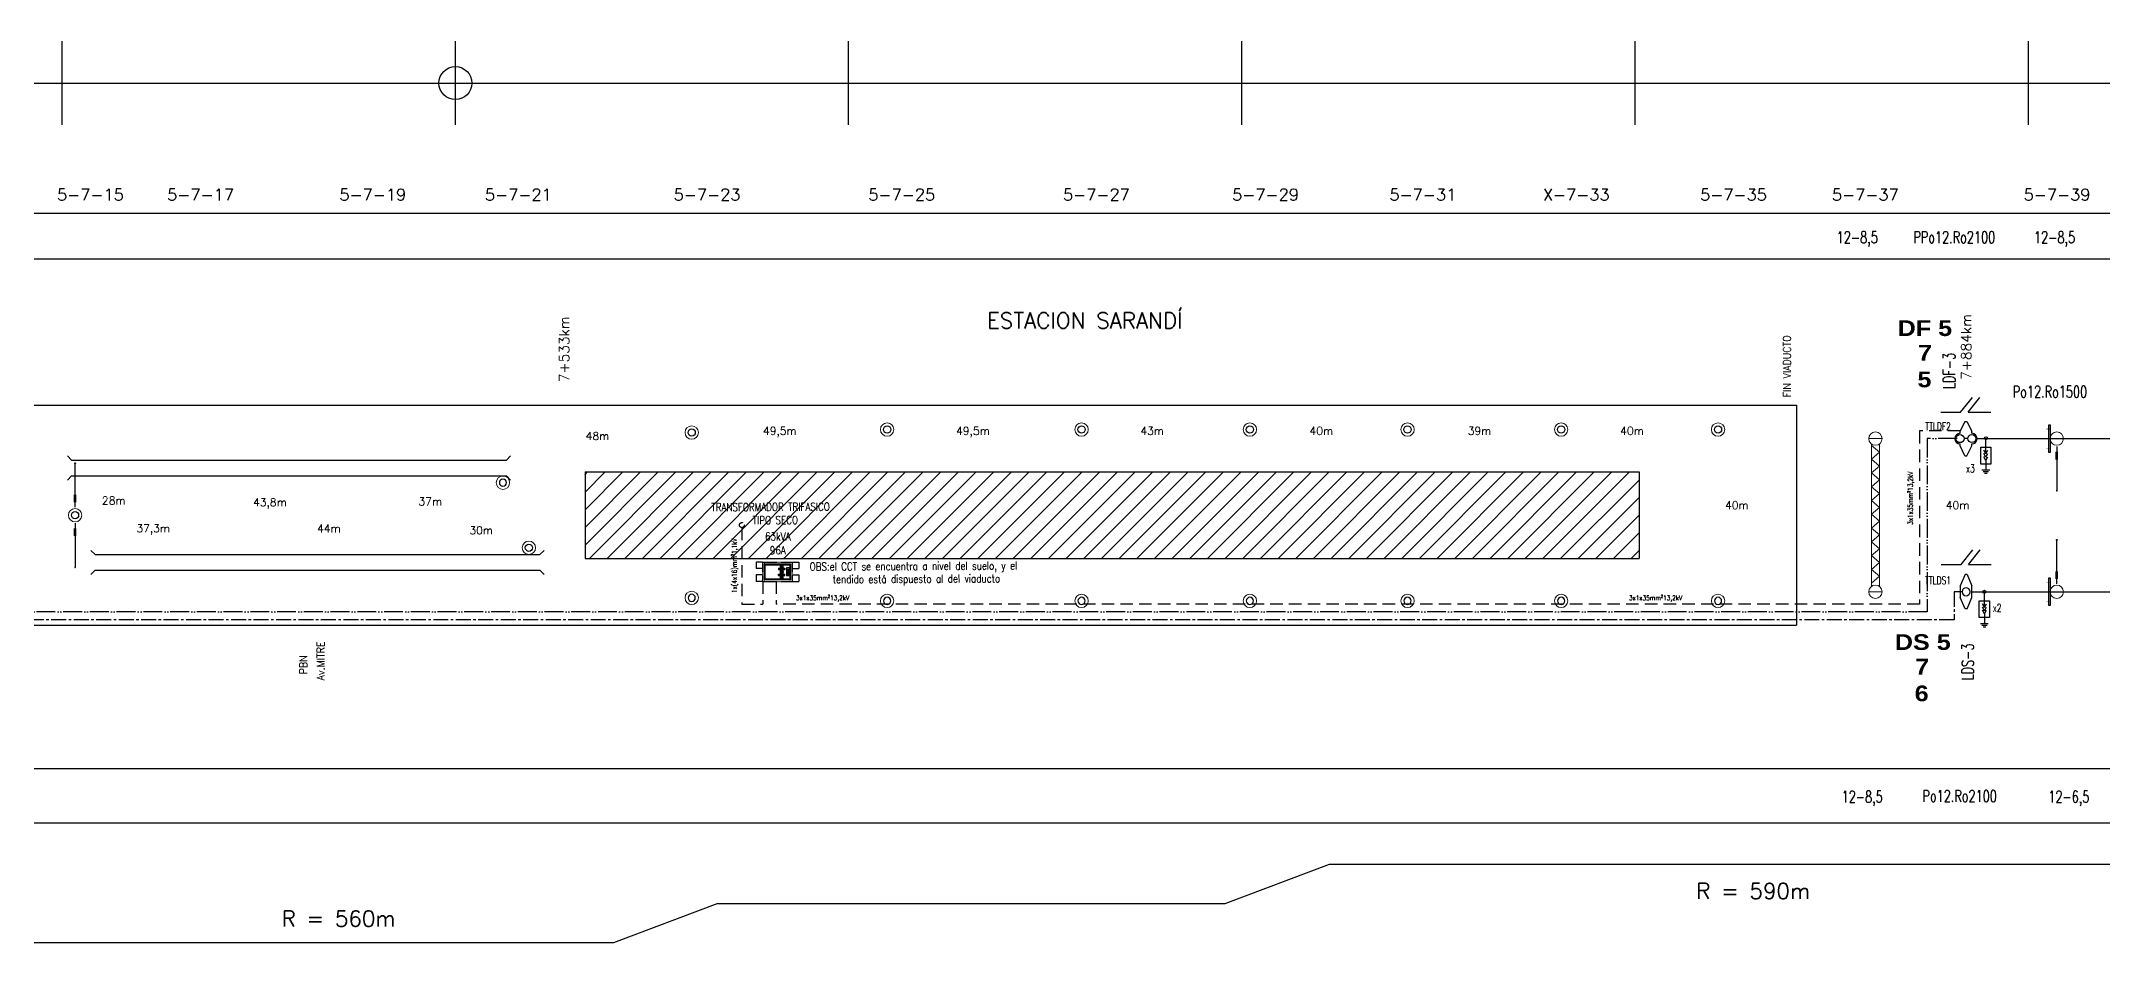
# Model space of a CAD drawing. Header units: millimetres. Extents: x 56 to 21898, y 218 to 1565.
# Drawn here: x 3463 to 3987, y 218 to 448 of the extents above; entities that cross this region are included whole.
import ezdxf
from ezdxf.enums import TextEntityAlignment as Align

# ---------------------------------------------------------------- set-up
doc = ezdxf.new("R2010")
doc.units = ezdxf.units.MM
for name, pattern in [('ACAD_ISO05W100', [33, 24, -3, 0, -3, 0, -3]), ('CENTER2', [28.575, 19.05, -3.175, 3.175, -3.175]), ('HIDDEN2', [4.7625, 3.175, -1.5875])]:
    doc.linetypes.add(name, pattern=pattern)
for name, color, linetype in [('Brazos', 9, 'Continuous'), ('Cable subt 1x300', 5, 'Continuous'), ('cable subt MT 2x1x35mm2', 1, 'Continuous'), ('Cruceta Fe', 42, 'Continuous'), ('Descargadores', 30, 'Continuous'), ('ESQUEMA', 7, 'Continuous'), ('LDF', 5, 'Continuous'), ('LDS', 1, 'Continuous'), ('longitud vano', 7, 'Continuous'), ('Nº de poste', 6, 'Continuous'), ('POSTES', 8, 'Continuous'), ('progresivas', 4, 'Continuous'), ('Pórticos', 9, 'Continuous'), ('Seccionamiento', 20, 'Continuous'), ('TEXTOS', 3, 'Continuous'), ('Textos catenaria', 7, 'Continuous')]:
    doc.layers.add(name, color=color, linetype=linetype)
doc.styles.add('ROMANS', font='romans.shx', dxfattribs={"width": 0.7})
doc.styles.add('SIMPLEX', font='simplex.shx', dxfattribs={"width": 0.75})
doc.styles.add('STYLE1', font='romans.shx')
doc.styles.add('TEXTO_SELLO', font='')
doc.styles.get('TEXTO_SELLO').set_extended_font_data('Arial Black', bold=True)

# ---------------------------------------------------------------- blocks, each defined once
blk = doc.blocks.new('Poste Hormigón')
at = {"layer": 'POSTES', "lineweight": 18}
blk.add_line((1.7, 0), (-1.7, 0), dxfattribs=at)
blk.add_circle((0, 0), 1.7, dxfattribs=at)
blk = doc.blocks.new('Brazo')
at = {"layer": 'Brazos'}
for p, q in [((0, 0.2), (0, -10.98)), ((-0.3, -1.23), (0.3, -1.23)), ((-0.3, -1.43), (0.3, -1.43)), ((-0.3, -1.64), (0.3, -1.64)), ((-0.3, -1.84), (0.3, -1.84)), ((-0.3, -2.04), (0.3, -2.04)), ((-0.3, -2.25), (0.3, -2.25)), ((-0.3, -2.45), (0.3, -2.45)), ((-0.3, -2.66), (0.3, -2.66)), ((-0.3, -2.86), (0.3, -2.86))]:
    blk.add_line(p, q, dxfattribs=at)
for start, end in [(37.0199, 217.0199), (217.0199, 37.0199)]:
    blk.add_arc((0, -10.98), 0.102, start, end, dxfattribs=at)
blk = doc.blocks.new('Cruceta Fe')
at = {"layer": 'Cruceta Fe', "const_width": 0.1}
for points in [[(-0.92, 2.45), (0, 2.45)], [(-0.92, 0), (0, 0)], [(-0.92, -2.45), (0, -2.45)]]:
    blk.add_lwpolyline(points, dxfattribs=at)
at = {"layer": 'Cruceta Fe'}
blk.add_lwpolyline([(-0.35, 3.52), (0, 3.52), (0, -3.52), (-0.35, -3.52)], close=True, dxfattribs=at)
blk = doc.blocks.new('Cruceta Fe 1')
at = {"layer": 'Cruceta Fe', "const_width": 0.1}
for points in [[(-0.92, 2.45), (0, 2.45)], [(-0.92, -2.45), (0, -2.45)]]:
    blk.add_lwpolyline(points, dxfattribs=at)
at = {"layer": 'Cruceta Fe'}
blk.add_lwpolyline([(-0.35, 3.52), (0, 3.52), (0, -3.52), (-0.35, -3.52)], close=True, dxfattribs=at)
blk = doc.blocks.new('Viga canasto')
at = {"layer": 'Pórticos', "lineweight": 20}
for p, q in [((-1, -1.37), (-1, -37.58)), ((-1, -1.73), (-1, -37.58)), ((-1, -1.73), (1, -3.48)), ((-1, -5.23), (1, -3.48)), ((-1, -5.23), (1, -6.99)), ((1, -1.37), (1, -37.58)), ((1, -1.37), (1, -37.58)), ((-1, -8.74), (1, -6.99)), ((-1, -8.74), (1, -10.49)), ((-1, -12.24), (1, -10.49)), ((-1, -12.24), (1, -13.99)), ((-1, -15.74), (1, -13.99)), ((-1, -15.74), (1, -17.49)), ((-1, -19.25), (1, -17.49)), ((-1, -19.25), (1, -21)), ((-1, -22.75), (1, -21)), ((-1, -22.75), (1, -24.5)), ((-1, -26.25), (1, -24.5)), ((-1, -26.25), (1, -28)), ((-1, -29.75), (1, -28)), ((-1, -29.75), (1, -31.51)), ((-1, -33.26), (1, -31.51)), ((-1, -33.26), (1, -35.01)), ((-1, -36.76), (1, -35.01))]:
    blk.add_line(p, q, dxfattribs=at)
blk = doc.blocks.new('Poste metálico')
at = {"layer": 'POSTES', "lineweight": 18}
blk.add_circle((0, 0), 1.7, dxfattribs=at)
at = {"layer": 'POSTES'}
blk.add_circle((0, 0), 0.912, dxfattribs=at)
blk = doc.blocks.new('Retención LDF')
at = {"layer": 'POSTES'}
for p, q in [((-0.174, 0.28), (-0.152, 0.36)), ((0.153, 0.704), (-0.152, 0.36)), ((0.077, -0.021), (-0.077, 0.021)), ((0.153, 0.704), (0.231, 0.682)), ((0.231, 0.682), (0.316, 0.23)), ((0.293, 0.151), (0.316, 0.23)), ((-0.316, -0.23), (-0.293, -0.151)), ((-0.231, -0.682), (-0.316, -0.23)), ((-0.231, -0.682), (-0.153, -0.704)), ((-0.153, -0.704), (0.152, -0.36)), ((0.152, -0.36), (0.174, -0.28))]:
    blk.add_line(p, q, dxfattribs=at)
for centre in [(-0.239, 0.066), (0.239, -0.066)]:
    blk.add_circle(centre, 0.168, dxfattribs=at)
for centre, start, end in [((-0.234, 0.065), 74.50538, 254.50538), ((0.234, -0.065), 254.50538, 74.50538)]:
    blk.add_arc(centre, 0.223, start, end, dxfattribs=at)
blk = doc.blocks.new('Descargador')
at = {"color": 30}
for p, q in [((0, -3.83), (0, 0)), ((0, -3.98), (-0.53, -3.07)), ((0, -4.81), (-0.53, -3.9)), ((0, -5.63), (-0.53, -4.72)), ((0, -3.98), (0.53, -3.07)), ((0, -4.81), (0.53, -3.9)), ((0, -5.63), (0.53, -4.72))]:
    blk.add_line(p, q, dxfattribs=at)
at = {"layer": 'Descargadores', "color": 30}
for p, q in [((-0.99, -8.06), (0.99, -8.06)), ((-0.67, -8.48), (0.67, -8.48)), ((-0.35, -8.92), (0.35, -8.92)), ((0, -5.63), (0, -8.06))]:
    blk.add_line(p, q, dxfattribs=at)
blk.add_lwpolyline([(-1.31, -2.27), (1.31, -2.27), (1.31, -6.57), (-1.31, -6.57)], close=True, dxfattribs=at)
blk.add_circle((0, 0), 0.381, dxfattribs=at)
blk = doc.blocks.new('Retención LDS')
at = {"layer": 'POSTES'}
for p, q in [((-0.24, 4.36), (-1.47, 1.47)), ((-1.47, -1.47), (-1.47, 1.47)), ((-0.24, 4.36), (0.25, 4.36)), ((0.25, 4.36), (1.48, 1.47)), ((1.48, 1.47), (1.48, -1.47)), ((-0.24, -4.38), (-1.47, -1.47)), ((-0.24, -4.38), (0.25, -4.38)), ((0.25, -4.38), (1.48, -1.47))]:
    blk.add_line(p, q, dxfattribs=at)
blk.add_circle((0, 0), 1.02, dxfattribs=at)
blk = doc.blocks.new('Seccionador')
at = {"layer": 'Seccionamiento'}
for p, q in [((-5.05, 0), (0, 0)), ((0, 0), (2.99, 3.7)), ((1.89, 0), (4.88, 3.7)), ((1.89, 0), (7.65, 0))]:
    blk.add_line(p, q, dxfattribs=at)

msp = doc.modelspace()

# ---------------------------------------------------------------- hatches: boundary and pattern name
h = msp.add_hatch()
h.set_pattern_fill('ANSI31', color=8, style=0)
h.set_pattern_definition([(45, (-171.9055, -750.557), (-2.245064, 2.245064), [])])
h.paths.add_polyline_path([(3601.1506, 338.0418), (3601.1506, 316.0418), (3869.1506, 316.0418), (3869.1506, 338.0418)])

# ---------------------------------------------------------------- linework, layer by layer
for p, q in [((3468.1506, 426.3383), (3468.1506, 447.6025)), ((3568.1506, 426.3383), (3568.1506, 447.6025)), ((3668.1506, 426.3383), (3668.1506, 447.6025)), ((3768.1506, 426.3383), (3768.1506, 447.6025)), ((3868.1506, 426.3383), (3868.1506, 447.6025)), ((3968.1506, 426.3383), (3968.1506, 447.6025)), ((68.1506, 436.9704), (21897.5602, 436.9704)), ((68.1506, 403.8502), (21897.5602, 403.8502)), ((68.1506, 392.2176), (21897.5602, 392.2176)), ((2068.2112, 355.0418), (3601.1506, 355.0418)), ((3601.1506, 355.0418), (3909.1506, 355.0418)), ((3909.1506, 355.0418), (3909.1506, 299.0418)), ((3470.5559, 341.0418), (3469.4952, 342.1024)), ((3470.5559, 341.0418), (3581.1453, 341.0418)), ((3581.1453, 341.0418), (3582.2059, 342.1024)), ((3470.5559, 337.0418), (3469.4952, 335.9811)), ((3470.5559, 337.0418), (3581.1453, 337.0418)), ((3581.1453, 337.0418), (3582.2059, 335.9811)), ((3601.1506, 338.0418), (3601.1506, 316.0418)), ((3601.1506, 338.0418), (3869.1506, 338.0418)), ((3869.1506, 338.0418), (3869.1506, 316.0418)), ((3476.5559, 317.0418), (3475.4952, 318.1024)), ((3476.5559, 317.0418), (3589.6453, 317.0418)), ((3589.6453, 317.0418), (3590.7059, 318.1024)), ((3601.1506, 316.0418), (3869.1506, 316.0418)), ((3476.5559, 313.0418), (3475.4952, 311.9811)), ((3476.5559, 313.0418), (3589.6453, 313.0418)), ((3589.6453, 313.0418), (3590.7059, 311.9811)), ((2068.2112, 299.0418), (3869.1506, 299.0418)), ((3869.1506, 299.0418), (3909.1506, 299.0418)), ((68.1506, 262.6383), (21897.5602, 262.6383)), ((68.1506, 248.8066), (21897.5602, 248.8066)), ((3763.8537, 228.284), (3790.4437, 238.284)), ((3790.4437, 238.284), (3990.704, 238.284)), ((3634.9294, 228.284), (3608.3394, 218.284)), ((3634.9294, 228.284), (3763.8537, 228.284)), ((3608.3394, 218.284), (3458.4293, 218.284))]:
    msp.add_line(p, q)
at = {"color": 4, "linetype": 'HIDDEN2'}
for p, q in [((3640.9996, 323.8991), (3640.9996, 304.3873)), ((3646.36, 310.2141), (3646.36, 304.3873))]:
    msp.add_line(p, q, dxfattribs=at)
at = {"color": 3}
for p, q in [((3644.5965, 315.0973), (3644.5965, 313.4696)), ((3646.2242, 315.0973), (3644.5965, 315.0973)), ((3653.8204, 315.0973), (3655.4481, 315.0973)), ((3655.4481, 315.0973), (3655.4481, 313.4696)), ((3646.2242, 313.4696), (3644.5965, 313.4696)), ((3644.5965, 311.8418), (3644.5965, 310.2141)), ((3646.2242, 311.8418), (3644.5965, 311.8418)), ((3646.2242, 310.2141), (3644.5965, 310.2141)), ((3653.8204, 313.4696), (3655.4481, 313.4696)), ((3653.8204, 311.8418), (3655.4481, 311.8418)), ((3653.8204, 310.2141), (3655.4481, 310.2141)), ((3655.4481, 311.8418), (3655.4481, 310.2141))]:
    msp.add_line(p, q, dxfattribs=at)
at = {"color": 3, "linetype": 'HIDDEN2', "ltscale": 0.05}
for p, q in [((3646.2242, 315.0973), (3653.8204, 315.0973)), ((3646.2242, 315.0973), (3646.2242, 310.2141)), ((3653.8204, 315.0973), (3653.8204, 310.2141)), ((3646.2242, 310.2141), (3653.8204, 310.2141))]:
    msp.add_line(p, q, dxfattribs=at)
at = {"color": 11}
for p, q in [((3646.8346, 314.704), (3646.6583, 314.704)), ((3646.6583, 314.704), (3646.6583, 310.6075)), ((3646.8346, 314.704), (3646.8346, 310.6075)), ((3646.8346, 314.6361), (3653.21, 314.6361)), ((3653.21, 314.704), (3653.21, 310.6075)), ((3653.21, 314.704), (3653.3863, 314.704)), ((3653.3863, 314.704), (3653.3863, 310.6075)), ((3646.6583, 310.6075), (3646.8346, 310.6075)), ((3646.8346, 314.4598), (3653.21, 314.4598)), ((3646.8346, 310.8516), (3653.21, 310.8516)), ((3646.8346, 310.6753), (3653.21, 310.6753)), ((3650.3343, 313.6052), (3650.7412, 313.6052)), ((3650.3343, 313.6052), (3650.3343, 313.2661)), ((3650.3343, 313.5835), (3650.7418, 313.5835)), ((3650.3343, 313.2878), (3650.8294, 313.2878)), ((3650.3343, 313.2661), (3650.8294, 313.2661)), ((3650.3343, 312.0453), (3650.8294, 312.0453)), ((3650.3343, 311.7062), (3650.3343, 312.0453)), ((3650.3343, 312.0236), (3650.8294, 312.0236)), ((3650.3343, 311.7279), (3650.7418, 311.7279)), ((3650.3343, 311.7062), (3650.7412, 311.7062)), ((3650.8294, 311.028), (3650.8294, 314.2835)), ((3650.8294, 314.2835), (3650.9786, 314.2835)), ((3650.8294, 311.028), (3650.9786, 311.028)), ((3650.9786, 311.028), (3650.9786, 314.2835)), ((3650.9786, 313.7816), (3651.3177, 313.7816)), ((3650.9786, 311.5298), (3651.3177, 311.5298)), ((3651.3177, 311.028), (3651.3177, 314.2835)), ((3651.4669, 314.2835), (3651.3177, 314.2835)), ((3651.4669, 311.028), (3651.3177, 311.028)), ((3651.4669, 311.028), (3651.4669, 314.2835)), ((3651.4669, 313.2878), (3651.962, 313.2878)), ((3651.4669, 313.2661), (3651.962, 313.2661)), ((3651.4669, 312.0453), (3651.962, 312.0453)), ((3651.4669, 312.0236), (3651.962, 312.0236)), ((3651.5545, 313.5835), (3651.962, 313.5835)), ((3651.5545, 311.7279), (3651.962, 311.7279)), ((3651.5551, 313.6052), (3651.962, 313.6052)), ((3651.5551, 311.7062), (3651.962, 311.7062)), ((3651.962, 313.6052), (3651.962, 313.2661)), ((3651.962, 311.7062), (3651.962, 312.0453)), ((3652.3283, 313.6812), (3652.3283, 311.6302)), ((3653.0743, 313.6812), (3652.3283, 313.6812)), ((3653.0743, 311.6302), (3652.3283, 311.6302)), ((3653.0743, 313.6812), (3653.0743, 311.6302)), ((3653.21, 310.6075), (3653.3863, 310.6075))]:
    msp.add_line(p, q, dxfattribs=at)
at = {"color": 6, "linetype": 'HIDDEN2'}
msp.add_line((3649.7296, 310.2141), (3649.7296, 304.3873), dxfattribs=at)
msp.add_lwpolyline([(3950.8256, 348.4803), (3940.4623, 348.4803), (3940.4623, 304.3873), (3649.7296, 304.3873)], dxfattribs=at)
at = {"color": 5}
msp.add_lwpolyline([(3652.9387, 313.2661), (3652.5318, 313.2661), (3652.5318, 312.0453), (3652.9387, 312.0453)], close=True, dxfattribs=at)
at = {"color": 4, "linetype": 'HIDDEN2'}
msp.add_lwpolyline([(3640.9996, 304.3873), (3646.36, 304.3873)], dxfattribs=at)
msp.add_circle((3568.1506, 436.9704), 4.1956)
msp.add_circle((3640.9996, 324.5306), 0.6314, dxfattribs=at)
at = {"color": 11}
for centre, start, end in [((3651.1482, 313.6052), 141.566794, 218.433206), ((3651.1482, 312.6557), 141.566794, 218.433206), ((3651.1482, 311.7062), 141.566794, 218.433206), ((3651.1482, 313.6052), 65.375682, 114.624318), ((3651.1482, 311.7062), 245.375682, 294.624318), ((3651.1482, 313.6052), 321.566794, 38.433206), ((3651.1482, 312.6557), 321.566794, 38.433206), ((3651.1482, 311.7062), 321.566794, 38.433206)]:
    msp.add_arc(centre, 0.4069, start, end, dxfattribs=at)
at = {"layer": 'Cable subt 1x300', "linetype": 'ACAD_ISO05W100', "ltscale": 0.2}
msp.add_lwpolyline([(3950.035, 346.5185), (3942.4241, 346.5185), (3942.4241, 302.4254), (1920.8274, 302.4254), (1920.8274, 346.5185), (1917.5822, 346.5185)], dxfattribs=at)
at = {"layer": 'cable subt MT 2x1x35mm2', "linetype": 'CENTER2', "ltscale": 0.2}
msp.add_lwpolyline([(3951.3639, 307.5596), (3949.2661, 307.5596), (3949.2661, 300.4636), (1918.596, 300.4636), (1918.596, 307.565), (1916.2171, 307.565)], dxfattribs=at)
at = {"layer": 'LDF'}
msp.add_line((3955.0822, 346.5185), (5771.719, 346.5185), dxfattribs=at)
at = {"layer": 'LDS'}
msp.add_line((3953.7596, 307.565), (5773.0326, 307.565), dxfattribs=at)

# ---------------------------------------------------------------- block references
at = {"layer": 'Brazos'}
for p in [(3975.3504, 344.2785), (3471.4504, 324.8018)]:
    msp.add_blockref('Brazo', p, dxfattribs=at)
at = {"layer": 'Brazos', "xscale": -1, "rotation": 180}
for p in [(3471.4504, 329.2818), (3975.3504, 309.805)]:
    msp.add_blockref('Brazo', p, dxfattribs=at)
at = {"layer": 'Cruceta Fe'}
for name, p in [('Cruceta Fe', (3973.6506, 346.5185)), ('Cruceta Fe 1', (3973.6506, 307.565))]:
    msp.add_blockref(name, p, dxfattribs=at)
at = {"layer": 'Descargadores', "color": 30}
for p in [(3957.3148, 346.6238), (3956.9571, 307.565)]:
    msp.add_blockref('Descargador', p, dxfattribs=at)
at = {"layer": 'LDS', "xscale": -1}
msp.add_blockref('Retención LDS', (3952.293, 307.565), dxfattribs=at)
at = {"layer": 'POSTES', "lineweight": 35, "xscale": 6.077499999999612, "yscale": 6.077499999999612, "zscale": 6.077499999999612, "rotation": 15.49462485252056}
msp.add_blockref('Retención LDF', (3952.2506, 346.5185), dxfattribs=at)
at = {"layer": 'POSTES'}
for name, p in [('Poste metálico', (3628.2506, 348.0698)), ('Poste metálico', (3677.9427, 348.8354)), ('Poste metálico', (3727.3726, 348.8354)), ('Poste metálico', (3770.176, 348.8354)), ('Poste metálico', (3810.2634, 348.8354)), ('Poste metálico', (3849.3305, 348.8354)), ('Poste metálico', (3889.2179, 348.8354)), ('Poste Hormigón', (3929.2506, 346.5185)), ('Poste Hormigón', (3975.3506, 346.5185)), ('Poste metálico', (3471.4506, 327.0418)), ('Poste metálico', (3586.8456, 318.7633))]:
    msp.add_blockref(name, p, dxfattribs=at)
at = {"layer": 'POSTES', "xscale": -1, "rotation": 180}
for name, p in [('Poste metálico', (3580.2506, 335.3202)), ('Poste metálico', (3628.2506, 306.0138)), ('Poste metálico', (3677.9427, 305.2481)), ('Poste metálico', (3727.3726, 305.2481)), ('Poste metálico', (3770.176, 305.2481)), ('Poste metálico', (3810.2634, 305.2481)), ('Poste metálico', (3849.3305, 305.2481)), ('Poste metálico', (3889.2179, 305.2481)), ('Poste Hormigón', (3929.2506, 307.565)), ('Poste Hormigón', (3975.3506, 307.565))]:
    msp.add_blockref(name, p, dxfattribs=at)
at = {"layer": 'Pórticos'}
msp.add_blockref('Viga canasto', (3929.2506, 346.5185), dxfattribs=at)
at = {"layer": 'Seccionamiento'}
for p in [(3950.8995, 353.2772), (3951.0086, 314.5232)]:
    msp.add_blockref('Seccionador', p, dxfattribs=at)

# ---------------------------------------------------------------- texts
at = {"linetype": 'Continuous', "style": 'TEXTO_SELLO'}
for s, p in [('DF 5', (3934.8848, 372.6235)), ('7', (3940.0606, 366.3704)), ('5', (3939.93, 359.5737)), ('DS 5', (3934.1723, 292.7718)), ('7', (3939.3481, 286.5187)), ('6', (3939.2175, 279.722))]:
    msp.add_text(s, height=4, dxfattribs=at).set_placement(p)
at = {"layer": 'ESQUEMA', "color": 7, "style": 'ROMANS', "width": 0.7}
for s, p in [('TTLDF2', (3945.1736, 349.6331)), ('x3', (3953.3758, 338.9337)), ('TTLDS1', (3945.1736, 310.4793)), ('x2', (3960.1879, 303.4818))]:
    msp.add_text(s, height=2, dxfattribs=at).set_placement(p, align=Align.MIDDLE)
at = {"layer": 'longitud vano', "linetype": 'Continuous', "style": 'STYLE1'}
for s, p in [('48m', (3601.2719, 346.1937)), ('49,5m', (3646.3663, 347.4925)), ('49,5m', (3695.4819, 347.4925)), ('43m', (3742.3257, 347.4925)), ('40m', (3785.3478, 347.4925)), ('39m', (3825.5566, 347.4925)), ('40m', (3864.3478, 347.4925)), ('28m', (3478.2759, 329.7714)), ('43,8m', (3516.7114, 329.3299)), ('37m', (3558.7775, 329.524)), ('40m', (3890.9897, 328.6021)), ('40m', (3947.1388, 328.6021)), ('37,3m', (3487.0267, 322.7068)), ('44m', (3532.9911, 322.6705)), ('30m', (3571.7148, 322.2002))]:
    msp.add_text(s, height=2, dxfattribs=at).set_placement(p)
at = {"layer": 'Nº de poste', "linetype": 'Continuous', "style": 'STYLE1'}
for s, p in [('5-7-15', (3466.8743, 407.0777)), ('5-7-17', (3494.8743, 407.0777)), ('5-7-19', (3538.6743, 407.0777)), ('5-7-21', (3575.6743, 407.0777)), ('5-7-23', (3623.6743, 407.0777)), ('5-7-25', (3673.1743, 407.0777)), ('5-7-27', (3722.6743, 407.0777)), ('5-7-29', (3765.6743, 407.0777)), ('5-7-31', (3805.6743, 407.0777)), ('X-7-33', (3844.6743, 407.0777)), ('5-7-35', (3884.6743, 407.0777)), ('5-7-37', (3918.1863, 407.0777)), ('5-7-39', (3966.9358, 407.0777))]:
    msp.add_text(s, height=3, dxfattribs=at).set_placement(p)
at = {"layer": 'progresivas', "linetype": 'Continuous', "style": 'STYLE1'}
for s, p in [('7+884km', (3953.6222, 361.4861)), ('7+533km', (3597.0959, 360.8919))]:
    msp.add_text(s, height=2.55, rotation=90, dxfattribs=at).set_placement(p)
at = {"layer": 'TEXTOS', "linetype": 'Continuous', "style": 'STYLE1', "width": 0.7}
for s, p in [('12-8,5', (3919.4057, 396.2371)), ('PPo12.Ro2100', (3938.9009, 396.2371)), ('12-8,5', (3969.5778, 396.2371)), ('Po12.Ro1500', (3964.1682, 356.9447)), ('12-8,5', (3920.6512, 253.9236)), ('Po12.Ro2100', (3941.2124, 254.1148)), ('12-6,5', (3973.2076, 253.9236))]:
    msp.add_text(s, height=3, dxfattribs=at).set_placement(p)
at = {"layer": 'TEXTOS', "linetype": 'Continuous', "style": 'STYLE1'}
for s, p in [('ESTACION SARANDÍ', (3703.3451, 374.5694)), ('R = 590m', (3883.683, 229.4588)), ('R = 560m', (3523.9854, 222.4386))]:
    msp.add_text(s, height=4, dxfattribs=at).set_placement(p)
at = {"layer": 'TEXTOS', "linetype": 'Continuous', "style": 'STYLE1', "width": 0.9}
for s, p in [('FIN VIADUCTO', (3907.6985, 357.0401)), ('Av.MITRE', (3534.8412, 285.0263)), ('PBN', (3530.4482, 286.5693))]:
    msp.add_text(s, height=1.944, rotation=90, dxfattribs=at).set_placement(p)
at = {"layer": 'TEXTOS', "color": 6, "linetype": 'Continuous', "style": 'STYLE1', "width": 0.7}
for s, p in [('LDF-3', (3949.5003, 359.1472)), ('LDS-3', (3954.2177, 285.0411))]:
    msp.add_text(s, height=3, rotation=90, dxfattribs=at).set_placement(p)
at = {"layer": 'Textos catenaria', "color": 6, "style": 'SIMPLEX', "width": 0.8}
msp.add_text('3x1x35mm²13,2kV', height=1.220813, rotation=90, dxfattribs=at).set_placement((3938.7273, 324.598))
at = {"layer": 'Textos catenaria', "style": 'SIMPLEX', "width": 0.8}
for s, height, p in [('TRANSFORMADOR TRIFASICO', 2.034689, (3633.2368, 328.0404)), ('TIPO SECO', 2.03469, (3643.7715, 324.7384)), ('63kVA', 2.03469, (3646.9116, 320.6106)), ('96A', 2.03469, (3648.1289, 317.0852)), ('OBS:el CCT se encuentra a nivel del suelo, y el', 2.034689, (3658.2379, 312.9398)), ('tendido está dispuesto al del viaducto', 2.034689, (3664.124, 309.7218))]:
    msp.add_text(s, height=height, rotation=0.319342, dxfattribs=at).set_placement(p)
at = {"layer": 'Textos catenaria', "color": 4, "style": 'SIMPLEX', "width": 0.8}
msp.add_text('1x(4x16)mm²1,1kV', height=1.220813, rotation=90, dxfattribs=at).set_placement((3639.6849, 307.2363))
at = {"layer": 'Textos catenaria', "color": 11, "style": 'SIMPLEX', "width": 0.7}
for s, p in [('TRAFO SECO', (3651.2859, 311.7595)), ('TAB-BT', (3652.8467, 312.1272))]:
    msp.add_text(s, height=0.27129, rotation=90, dxfattribs=at).set_placement(p)
at = {"layer": 'Textos catenaria', "color": 6, "style": 'SIMPLEX', "width": 0.8}
for p in [(3654.769, 305.4009), (3866.5793, 305.4009)]:
    msp.add_text('3x1x35mm²13,2kV', height=1.220813, dxfattribs=at).set_placement(p)

doc.saveas('drawing.dxf')
